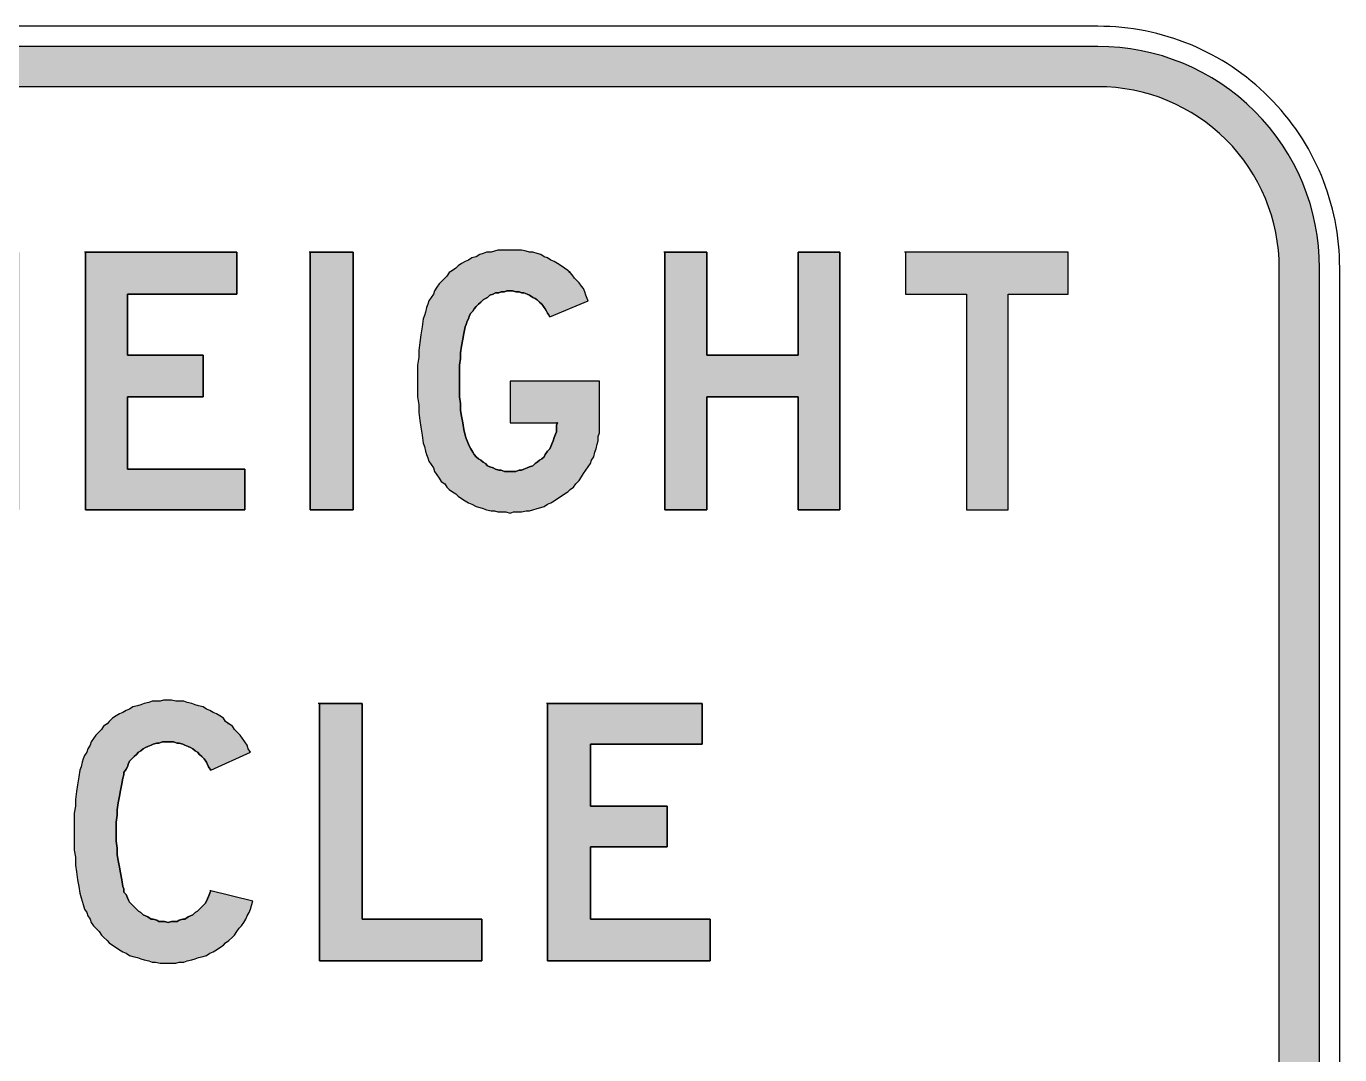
# Model space of a CAD drawing. Extents: x 128 to 264, y 102 to 205.
# Drawn here: x 198.5 to 263.7, y 153.5 to 204.5 of the extents above; entities that cross this region are included whole.
import ezdxf

# ---------------------------------------------------------------- set-up
doc = ezdxf.new("R2010")
doc.units = 0
doc.header["$LTSCALE"] = 12
doc.header["$MEASUREMENT"] = 0
doc.layers.get('0').update_dxf_attribs({"linetype": 'CONTINUOUS'})
doc.layers.add('L25', color=1, linetype='CONTINUOUS')
doc.layers.add('L35', color=3, linetype='CONTINUOUS')

msp = doc.modelspace()

# ---------------------------------------------------------------- hatches: boundary and pattern name
at = {"layer": 'L25'}
h = msp.add_hatch(color=256, dxfattribs=at)
edge = h.paths.add_edge_path(flags=16)
edge.add_line((139.726, 111.527), (251.726, 111.527))
edge.add_arc((251.726, 120.527), 9, 270, 360)
edge.add_line((260.726, 120.527), (260.726, 192.527))
edge.add_arc((251.726, 192.527), 9, 360, 450)
edge.add_line((251.726, 201.527), (139.726, 201.527))
edge.add_arc((139.726, 192.527), 9, 90, 180)
edge.add_line((130.726, 192.527), (130.726, 120.527))
edge.add_arc((139.726, 120.527), 9, 180, 270)
edge = h.paths.add_edge_path()
edge.add_line((139.726, 109.527), (251.726, 109.527))
edge.add_arc((251.726, 120.527), 11, 270, 360)
edge.add_line((262.726, 120.527), (262.726, 192.527))
edge.add_arc((251.726, 192.527), 11, 360, 450)
edge.add_line((251.726, 203.527), (139.726, 203.527))
edge.add_arc((139.726, 192.527), 11, 90, 180)
edge.add_line((128.726, 192.527), (128.726, 120.527))
edge.add_arc((139.726, 120.527), 11, 180, 270)
h = msp.add_hatch(color=256, dxfattribs=at)
h.paths.add_polyline_path([(191.568, 188.205), (191.568, 193.305), (189.495, 193.305), (189.495, 180.527), (191.568, 180.527), (191.568, 186.132), (196.164, 186.132), (196.164, 180.527), (198.238, 180.527), (198.238, 193.305), (196.164, 193.305), (196.164, 188.205)])
h.paths.add_polyline_path([(203.562, 188.205), (203.562, 191.232), (208.998, 191.232), (208.998, 193.305), (201.488, 193.305), (201.488, 180.527), (209.391, 180.527), (209.391, 182.545), (203.562, 182.545), (203.562, 186.132), (207.317, 186.132), (207.317, 188.205)])
h.paths.add_polyline_path([(214.771, 193.305), (212.641, 193.305), (212.641, 180.527), (214.771, 180.527)])
h.paths.add_polyline_path([(220.039, 186.132), (220.039, 186.412), (220.039, 186.748), (220.039, 187.084), (220.039, 187.365), (220.039, 187.701), (220.095, 188.037), (220.095, 188.317), (220.151, 188.654), (220.207, 188.99), (220.263, 189.27), (220.319, 189.606), (220.375, 189.719), (220.431, 189.887), (220.488, 189.999), (220.572, 190.251), (220.712, 190.391), (220.768, 190.503), (220.88, 190.615), (220.992, 190.727), (221.104, 190.839), (221.216, 190.952), (221.328, 191.008), (221.44, 191.064), (221.552, 191.176), (221.721, 191.232), (221.833, 191.288), (222.001, 191.288), (222.113, 191.344), (222.281, 191.344), (222.393, 191.4), (222.561, 191.4), (222.673, 191.4), (222.841, 191.344), (223.01, 191.344), (223.122, 191.288), (223.234, 191.288), (223.458, 191.213), (223.682, 191.064), (223.794, 191.008), (223.906, 190.952), (224.018, 190.839), (224.13, 190.727), (224.186, 190.671), (224.243, 190.559), (224.299, 190.503), (224.355, 190.391), (224.411, 190.279), (224.467, 190.223), (224.523, 190.111), (226.428, 190.895), (226.372, 191.008), (226.316, 191.176), (226.26, 191.344), (226.204, 191.512), (226.092, 191.624), (225.98, 191.792), (225.868, 191.904), (225.756, 192.016), (225.644, 192.185), (225.532, 192.297), (225.419, 192.409), (225.251, 192.521), (225.083, 192.633), (224.915, 192.745), (224.747, 192.857), (224.579, 192.913), (224.411, 193.025), (224.243, 193.081), (224.074, 193.193), (223.906, 193.249), (223.682, 193.305), (223.514, 193.305), (223.346, 193.361), (223.122, 193.417), (222.953, 193.417), (222.729, 193.417), (222.561, 193.417), (222.337, 193.417), (222.169, 193.417), (221.945, 193.417), (221.777, 193.361), (221.608, 193.305), (221.384, 193.305), (221.216, 193.249), (221.048, 193.193), (220.88, 193.081), (220.656, 193.025), (220.488, 192.913), (220.319, 192.857), (220.151, 192.745), (219.983, 192.633), (219.871, 192.521), (219.703, 192.409), (219.535, 192.297), (219.423, 192.128), (219.311, 192.016), (219.142, 191.848), (219.03, 191.736), (218.918, 191.568), (218.806, 191.4), (218.75, 191.232), (218.638, 191.064), (218.526, 190.895), (218.47, 190.727), (218.414, 190.559), (218.358, 190.335), (218.302, 190.167), (218.246, 189.999), (218.19, 189.606), (218.134, 189.214), (218.078, 188.822), (218.022, 188.43), (218.022, 188.093), (217.966, 187.701), (217.966, 187.309), (217.966, 186.916), (217.966, 186.524), (217.966, 186.132), (218.022, 185.739), (218.022, 185.347), (218.078, 184.955), (218.134, 184.618), (218.19, 184.226), (218.246, 183.834), (218.302, 183.666), (218.358, 183.442), (218.414, 183.273), (218.47, 183.105), (218.526, 182.937), (218.638, 182.769), (218.75, 182.601), (218.806, 182.433), (218.918, 182.265), (219.03, 182.096), (219.142, 181.928), (219.311, 181.816), (219.423, 181.648), (219.535, 181.536), (219.703, 181.424), (219.871, 181.312), (219.983, 181.2), (220.151, 181.088), (220.319, 180.976), (220.488, 180.863), (220.656, 180.807), (220.88, 180.695), (221.048, 180.639), (221.216, 180.583), (221.384, 180.527), (221.608, 180.471), (221.777, 180.471), (221.945, 180.415), (222.169, 180.415), (222.337, 180.415), (222.561, 180.359), (222.729, 180.415), (222.953, 180.415), (223.122, 180.415), (223.346, 180.471), (223.514, 180.471), (223.682, 180.527), (223.906, 180.583), (224.074, 180.639), (224.243, 180.695), (224.411, 180.807), (224.579, 180.863), (224.747, 180.976), (224.915, 181.088), (225.083, 181.2), (225.251, 181.312), (225.419, 181.424), (225.532, 181.536), (225.7, 181.648), (225.812, 181.816), (225.98, 181.984), (226.092, 182.153), (226.204, 182.321), (226.316, 182.489), (226.428, 182.657), (226.54, 182.825), (226.596, 182.993), (226.708, 183.161), (226.765, 183.385), (226.821, 183.554), (226.877, 183.778), (226.933, 183.946), (226.933, 184.17), (226.989, 184.338), (226.989, 186.916), (222.561, 186.916), (222.561, 184.843), (224.915, 184.843), (224.859, 184.731), (224.859, 184.562), (224.859, 184.394), (224.803, 184.282), (224.747, 184.114), (224.691, 183.946), (224.635, 183.834), (224.551, 183.582), (224.411, 183.442), (224.299, 183.273), (224.205, 183.087), (224.018, 182.993), (223.906, 182.881), (223.794, 182.825), (223.682, 182.713), (223.514, 182.657), (223.402, 182.601), (223.234, 182.545), (223.122, 182.489), (223.01, 182.489), (222.841, 182.433), (222.673, 182.433), (222.561, 182.433), (222.393, 182.433), (222.281, 182.433), (222.113, 182.489), (222.001, 182.489), (221.833, 182.545), (221.721, 182.601), (221.468, 182.685), (221.328, 182.825), (221.216, 182.881), (221.104, 182.993), (220.992, 183.049), (220.88, 183.161), (220.768, 183.273), (220.712, 183.385), (220.6, 183.554), (220.544, 183.666), (220.488, 183.778), (220.431, 183.946), (220.338, 184.133), (220.263, 184.506), (220.207, 184.843), (220.151, 185.179), (220.095, 185.459), (220.095, 185.795)])
h.paths.add_polyline_path([(232.313, 186.132), (236.853, 186.132), (236.853, 180.527), (238.926, 180.527), (238.926, 193.305), (236.853, 193.305), (236.853, 188.205), (232.313, 188.205), (232.313, 193.305), (230.239, 193.305), (230.239, 180.527), (232.313, 180.527)])
msp.add_hatch(color=256, dxfattribs=at).paths.add_polyline_path([(242.177, 193.305), (242.177, 191.232), (245.203, 191.232), (245.203, 180.527), (247.277, 180.527), (247.277, 191.232), (250.247, 191.232), (250.247, 193.305)])
h = msp.add_hatch(color=256, dxfattribs=at)
h.paths.add_polyline_path([(226.54, 168.888), (232.089, 168.888), (232.089, 170.905), (224.411, 170.905), (224.411, 158.127), (232.481, 158.127), (232.481, 160.201), (226.54, 160.201), (226.54, 163.788), (230.351, 163.788), (230.351, 165.805), (226.54, 165.805)])
h.paths.add_polyline_path([(215.219, 170.905), (213.09, 170.905), (213.09, 158.127), (221.16, 158.127), (221.16, 160.201), (215.219, 160.201)])
h.paths.add_polyline_path([(201.04, 166.534), (200.984, 166.142), (200.984, 165.805), (200.928, 165.469), (200.928, 165.077), (200.928, 164.74), (200.928, 164.348), (200.928, 164.012), (200.928, 163.62), (200.984, 163.283), (200.984, 162.891), (201.04, 162.555), (201.096, 162.162), (201.152, 161.826), (201.208, 161.49), (201.264, 161.266), (201.32, 161.098), (201.376, 160.929), (201.432, 160.705), (201.544, 160.537), (201.6, 160.369), (201.713, 160.201), (201.769, 160.033), (201.881, 159.865), (201.993, 159.753), (202.161, 159.584), (202.273, 159.416), (202.385, 159.304), (202.553, 159.136), (202.665, 159.024), (202.833, 158.912), (203.002, 158.8), (203.17, 158.688), (203.338, 158.576), (203.506, 158.52), (203.674, 158.407), (203.842, 158.351), (204.066, 158.295), (204.235, 158.239), (204.403, 158.183), (204.627, 158.127), (204.795, 158.071), (204.963, 158.071), (205.187, 158.015), (205.355, 158.015), (205.58, 158.015), (205.748, 158.015), (205.972, 158.015), (206.14, 158.071), (206.364, 158.071), (206.532, 158.127), (206.757, 158.183), (206.925, 158.239), (207.093, 158.295), (207.317, 158.351), (207.485, 158.407), (207.653, 158.52), (207.821, 158.576), (207.99, 158.688), (208.158, 158.8), (208.326, 158.912), (208.438, 159.024), (208.606, 159.136), (208.774, 159.304), (208.886, 159.416), (208.998, 159.584), (209.11, 159.753), (209.223, 159.865), (209.335, 160.033), (209.447, 160.201), (209.503, 160.369), (209.615, 160.537), (209.671, 160.705), (209.727, 160.873), (209.783, 161.098), (207.709, 161.602), (207.653, 161.49), (207.597, 161.322), (207.541, 161.21), (207.485, 161.098), (207.429, 160.985), (207.317, 160.873), (207.261, 160.817), (207.149, 160.705), (207.037, 160.593), (206.925, 160.537), (206.813, 160.425), (206.701, 160.369), (206.588, 160.313), (206.42, 160.201), (206.308, 160.201), (206.14, 160.145), (206.028, 160.089), (205.748, 160.089), (205.58, 160.033), (205.412, 160.089), (205.299, 160.089), (205.131, 160.089), (205.019, 160.145), (204.851, 160.201), (204.739, 160.201), (204.571, 160.313), (204.459, 160.369), (204.347, 160.425), (204.235, 160.537), (204.122, 160.593), (204.01, 160.705), (203.898, 160.817), (203.786, 160.929), (203.674, 161.042), (203.618, 161.154), (203.562, 161.266), (203.506, 161.434), (203.394, 161.546), (203.394, 161.714), (203.338, 161.826), (203.282, 162.162), (203.226, 162.499), (203.17, 162.779), (203.114, 163.115), (203.058, 163.395), (203.058, 163.732), (203.002, 164.068), (203.002, 164.404), (203.002, 164.684), (203.002, 165.021), (203.058, 165.357), (203.058, 165.637), (203.114, 165.973), (203.17, 166.31), (203.226, 166.59), (203.282, 166.926), (203.338, 167.206), (203.394, 167.375), (203.394, 167.487), (203.506, 167.655), (203.562, 167.767), (203.646, 168.019), (203.786, 168.159), (203.898, 168.271), (204.01, 168.383), (204.122, 168.495), (204.235, 168.552), (204.347, 168.664), (204.459, 168.72), (204.571, 168.776), (204.739, 168.832), (204.851, 168.888), (205.019, 168.944), (205.131, 168.944), (205.299, 169), (205.412, 169), (205.58, 169), (205.748, 169), (205.86, 169), (206.028, 168.944), (206.14, 168.944), (206.308, 168.888), (206.42, 168.832), (206.588, 168.776), (206.701, 168.72), (206.813, 168.664), (206.925, 168.552), (207.037, 168.495), (207.149, 168.383), (207.261, 168.271), (207.373, 168.159), (207.485, 167.991), (207.541, 167.879), (207.597, 167.767), (207.709, 167.599), (209.671, 168.495), (209.559, 168.664), (209.503, 168.832), (209.391, 169), (209.279, 169.168), (209.166, 169.336), (208.998, 169.504), (208.886, 169.616), (208.774, 169.785), (208.606, 169.897), (208.438, 170.009), (208.326, 170.177), (208.158, 170.289), (207.99, 170.401), (207.821, 170.457), (207.653, 170.569), (207.485, 170.625), (207.317, 170.737), (207.093, 170.793), (206.925, 170.849), (206.757, 170.905), (206.532, 170.961), (206.364, 171.017), (206.14, 171.017), (205.972, 171.017), (205.748, 171.074), (205.58, 171.074), (205.355, 171.074), (205.187, 171.017), (204.963, 171.017), (204.795, 171.017), (204.627, 170.961), (204.403, 170.905), (204.235, 170.849), (204.066, 170.793), (203.842, 170.737), (203.674, 170.625), (203.506, 170.569), (203.338, 170.457), (203.17, 170.401), (203.002, 170.289), (202.833, 170.177), (202.665, 170.009), (202.553, 169.897), (202.385, 169.785), (202.273, 169.616), (202.161, 169.504), (201.993, 169.336), (201.881, 169.168), (201.769, 169), (201.713, 168.832), (201.6, 168.664), (201.544, 168.495), (201.432, 168.327), (201.376, 168.159), (201.32, 167.991), (201.264, 167.767), (201.208, 167.599), (201.152, 167.263), (201.096, 166.87)])
h.paths.add_polyline_path([(197.677, 170.905), (195.548, 170.905), (195.548, 158.127), (197.677, 158.127)])
h.paths.add_polyline_path([(190.167, 163.788), (190.167, 158.127), (192.241, 158.127), (192.241, 170.905), (190.167, 170.905), (190.167, 165.805), (185.516, 165.805), (185.516, 170.905), (183.442, 170.905), (183.442, 158.127), (185.516, 158.127), (185.516, 163.788)])

# ---------------------------------------------------------------- linework, layer by layer
at = {"color": 1}
for p, q in [((201.488, 193.305), (201.432, 193.305)), ((201.488, 180.527), (201.488, 193.305)), ((201.488, 193.305), (208.998, 193.305)), ((208.998, 193.305), (208.998, 191.232)), ((212.641, 193.305), (212.585, 193.305)), ((212.641, 180.527), (212.641, 193.305)), ((212.641, 193.305), (214.771, 193.305)), ((214.771, 193.305), (214.771, 180.527)), ((220.656, 193.025), (220.488, 192.913)), ((220.88, 193.081), (220.656, 193.025)), ((221.048, 193.193), (220.88, 193.081)), ((221.216, 193.249), (221.048, 193.193)), ((221.384, 193.305), (221.216, 193.249)), ((221.608, 193.305), (221.384, 193.305)), ((221.777, 193.361), (221.608, 193.305)), ((221.945, 193.417), (221.777, 193.361)), ((222.169, 193.417), (221.945, 193.417)), ((222.337, 193.417), (222.169, 193.417)), ((222.561, 193.417), (222.337, 193.417)), ((222.561, 193.417), (222.505, 193.417)), ((222.729, 193.417), (222.561, 193.417)), ((222.953, 193.417), (222.729, 193.417)), ((223.122, 193.417), (222.953, 193.417)), ((223.346, 193.361), (223.122, 193.417)), ((223.514, 193.305), (223.346, 193.361)), ((223.682, 193.305), (223.514, 193.305)), ((223.906, 193.249), (223.682, 193.305)), ((224.074, 193.193), (223.906, 193.249)), ((224.243, 193.081), (224.074, 193.193)), ((224.411, 193.025), (224.243, 193.081)), ((224.579, 192.913), (224.411, 193.025)), ((230.239, 193.305), (230.183, 193.305)), ((230.239, 180.527), (230.239, 193.305)), ((230.239, 193.305), (232.313, 193.305)), ((232.313, 193.305), (232.313, 188.205)), ((236.853, 193.305), (238.926, 193.305)), ((236.853, 188.205), (236.853, 193.305)), ((238.926, 193.305), (238.926, 180.527)), ((242.177, 193.305), (242.121, 193.305)), ((250.247, 193.305), (242.177, 193.305)), ((242.177, 193.305), (242.177, 191.232)), ((250.247, 191.232), (250.247, 193.305)), ((219.535, 192.297), (219.423, 192.128)), ((219.703, 192.409), (219.535, 192.297)), ((219.871, 192.521), (219.703, 192.409)), ((219.983, 192.633), (219.871, 192.521)), ((220.151, 192.745), (219.983, 192.633)), ((220.319, 192.857), (220.151, 192.745)), ((220.488, 192.913), (220.319, 192.857)), ((224.747, 192.857), (224.579, 192.913)), ((224.915, 192.745), (224.747, 192.857)), ((225.083, 192.633), (224.915, 192.745)), ((225.251, 192.521), (225.083, 192.633)), ((225.419, 192.409), (225.251, 192.521)), ((225.532, 192.297), (225.419, 192.409)), ((225.532, 192.297), (225.476, 192.297)), ((225.644, 192.185), (225.532, 192.297)), ((219.03, 191.736), (218.918, 191.568)), ((219.142, 191.848), (219.03, 191.736)), ((219.311, 192.016), (219.142, 191.848)), ((219.423, 192.128), (219.311, 192.016)), ((225.756, 192.016), (225.644, 192.185)), ((225.868, 191.904), (225.756, 192.016)), ((225.98, 191.792), (225.868, 191.904)), ((226.092, 191.624), (225.98, 191.792)), ((208.998, 191.232), (203.562, 191.232)), ((203.562, 191.232), (203.562, 188.205)), ((218.638, 191.064), (218.526, 190.895)), ((218.75, 191.232), (218.638, 191.064)), ((218.806, 191.4), (218.75, 191.232)), ((218.918, 191.568), (218.806, 191.4)), ((221.328, 191.008), (221.216, 190.952)), ((221.44, 191.064), (221.328, 191.008)), ((221.552, 191.176), (221.44, 191.064)), ((221.721, 191.232), (221.552, 191.176)), ((221.833, 191.288), (221.721, 191.232)), ((222.001, 191.288), (221.833, 191.288)), ((222.113, 191.344), (222.001, 191.288)), ((222.281, 191.344), (222.113, 191.344)), ((222.393, 191.4), (222.281, 191.344)), ((222.561, 191.4), (222.393, 191.4)), ((222.561, 191.4), (222.505, 191.4)), ((222.673, 191.4), (222.561, 191.4)), ((222.841, 191.344), (222.673, 191.4)), ((223.01, 191.344), (222.841, 191.344)), ((223.122, 191.288), (223.01, 191.344)), ((223.234, 191.288), (223.122, 191.288)), ((223.402, 191.232), (223.234, 191.288)), ((223.514, 191.176), (223.402, 191.232)), ((223.682, 191.064), (223.514, 191.176)), ((223.794, 191.008), (223.682, 191.064)), ((223.906, 190.952), (223.794, 191.008)), ((226.204, 191.512), (226.092, 191.624)), ((226.26, 191.344), (226.204, 191.512)), ((226.316, 191.176), (226.26, 191.344)), ((226.372, 191.008), (226.316, 191.176)), ((226.428, 190.895), (226.372, 191.008)), ((242.177, 191.232), (245.203, 191.232)), ((245.203, 191.232), (245.203, 180.527)), ((247.277, 180.527), (247.277, 191.232)), ((247.277, 191.232), (250.247, 191.232)), ((218.358, 190.335), (218.302, 190.167)), ((218.414, 190.559), (218.358, 190.335)), ((218.47, 190.727), (218.414, 190.559)), ((218.526, 190.895), (218.47, 190.727)), ((220.712, 190.391), (220.6, 190.279)), ((220.768, 190.503), (220.712, 190.391)), ((220.88, 190.615), (220.768, 190.503)), ((220.992, 190.727), (220.88, 190.615)), ((221.104, 190.839), (220.992, 190.727)), ((221.216, 190.952), (221.104, 190.839)), ((224.018, 190.839), (223.906, 190.952)), ((224.13, 190.727), (224.018, 190.839)), ((224.13, 190.727), (224.074, 190.727)), ((224.186, 190.671), (224.13, 190.727)), ((224.243, 190.559), (224.186, 190.671)), ((224.299, 190.503), (224.243, 190.559)), ((224.355, 190.391), (224.299, 190.503)), ((224.411, 190.279), (224.355, 190.391)), ((224.523, 190.111), (226.428, 190.895)), ((226.428, 190.895), (226.372, 190.895)), ((218.246, 189.999), (218.19, 189.606)), ((218.302, 190.167), (218.246, 189.999)), ((220.375, 189.719), (220.319, 189.606)), ((220.431, 189.887), (220.375, 189.719)), ((220.488, 189.999), (220.431, 189.887)), ((220.544, 190.167), (220.488, 189.999)), ((220.6, 190.279), (220.544, 190.167)), ((224.467, 190.223), (224.411, 190.279)), ((224.523, 190.111), (224.467, 190.223)), ((218.134, 189.214), (218.078, 188.822)), ((218.19, 189.606), (218.134, 189.214)), ((220.263, 189.27), (220.207, 188.99)), ((220.319, 189.606), (220.263, 189.27)), ((218.078, 188.822), (218.022, 188.43)), ((218.022, 188.43), (218.022, 188.093)), ((220.151, 188.654), (220.095, 188.317)), ((220.207, 188.99), (220.151, 188.654)), ((203.562, 188.205), (207.317, 188.205)), ((207.317, 188.205), (207.317, 186.132)), ((218.022, 188.093), (217.966, 187.701)), ((220.095, 188.037), (220.039, 187.701)), ((220.095, 188.317), (220.095, 188.037)), ((232.313, 188.205), (236.853, 188.205)), ((217.966, 187.701), (217.966, 187.309)), ((217.966, 187.309), (217.966, 186.916)), ((220.039, 187.701), (220.039, 187.365)), ((220.039, 187.365), (220.039, 187.084)), ((220.039, 187.084), (220.039, 186.748)), ((217.966, 186.916), (217.966, 186.524)), ((217.966, 186.524), (217.966, 186.132)), ((220.039, 186.748), (220.039, 186.412)), ((222.561, 186.916), (222.561, 184.843)), ((226.989, 186.916), (222.561, 186.916)), ((226.989, 184.338), (226.989, 186.916)), ((203.562, 186.132), (203.562, 182.545)), ((207.317, 186.132), (203.562, 186.132)), ((217.966, 186.132), (218.022, 185.739)), ((220.039, 186.412), (220.039, 186.132)), ((220.039, 186.132), (220.095, 185.795)), ((220.095, 185.795), (220.095, 185.459)), ((232.313, 186.132), (232.313, 180.527)), ((236.853, 186.132), (232.313, 186.132)), ((236.853, 180.527), (236.853, 186.132)), ((218.022, 185.739), (218.022, 185.347)), ((218.022, 185.347), (218.078, 184.955)), ((220.095, 185.459), (220.151, 185.179)), ((220.151, 185.179), (220.207, 184.843)), ((218.078, 184.955), (218.134, 184.618)), ((218.134, 184.618), (218.19, 184.226)), ((220.207, 184.843), (220.263, 184.506)), ((220.263, 184.506), (220.319, 184.226)), ((222.561, 184.843), (224.915, 184.843)), ((224.915, 184.843), (224.859, 184.843)), ((224.915, 184.843), (224.859, 184.843)), ((224.859, 184.731), (224.915, 184.843)), ((224.859, 184.562), (224.859, 184.731)), ((224.859, 184.394), (224.859, 184.562)), ((218.19, 184.226), (218.246, 183.834)), ((218.246, 183.834), (218.302, 183.666)), ((220.319, 184.226), (220.375, 184.058)), ((220.375, 184.058), (220.431, 183.946)), ((220.431, 183.946), (220.488, 183.778)), ((224.579, 183.666), (224.635, 183.834)), ((224.635, 183.834), (224.691, 183.946)), ((224.691, 183.946), (224.747, 184.114)), ((224.747, 184.114), (224.803, 184.282)), ((224.803, 184.282), (224.859, 184.394)), ((226.877, 183.778), (226.933, 183.946)), ((226.933, 184.17), (226.989, 184.338)), ((226.933, 183.946), (226.933, 184.17)), ((218.302, 183.666), (218.358, 183.442)), ((218.358, 183.442), (218.414, 183.273)), ((218.414, 183.273), (218.47, 183.105)), ((220.488, 183.778), (220.544, 183.666)), ((220.544, 183.666), (220.6, 183.554)), ((220.6, 183.554), (220.712, 183.385)), ((220.712, 183.385), (220.768, 183.273)), ((220.768, 183.273), (220.88, 183.161)), ((220.88, 183.161), (220.992, 183.049)), ((224.13, 183.049), (224.243, 183.161)), ((224.243, 183.161), (224.299, 183.273)), ((224.299, 183.273), (224.411, 183.442)), ((224.411, 183.442), (224.523, 183.554)), ((224.523, 183.554), (224.579, 183.666)), ((226.596, 182.993), (226.708, 183.161)), ((226.708, 183.161), (226.765, 183.385)), ((226.765, 183.385), (226.821, 183.554)), ((226.821, 183.554), (226.877, 183.778)), ((203.562, 182.545), (209.391, 182.545)), ((209.391, 182.545), (209.391, 180.527)), ((218.47, 183.105), (218.526, 182.937)), ((218.526, 182.937), (218.638, 182.769)), ((218.638, 182.769), (218.75, 182.601)), ((218.75, 182.601), (218.806, 182.433)), ((220.992, 183.049), (221.104, 182.993)), ((221.104, 182.993), (221.216, 182.881)), ((221.216, 182.881), (221.328, 182.825)), ((221.328, 182.825), (221.44, 182.713)), ((221.44, 182.713), (221.552, 182.657)), ((221.552, 182.657), (221.721, 182.601)), ((221.721, 182.601), (221.833, 182.545)), ((221.833, 182.545), (222.001, 182.489)), ((223.122, 182.489), (223.234, 182.545)), ((223.234, 182.545), (223.402, 182.601)), ((223.402, 182.601), (223.514, 182.657)), ((223.514, 182.657), (223.682, 182.713)), ((223.682, 182.713), (223.794, 182.825)), ((223.794, 182.825), (223.906, 182.881)), ((223.906, 182.881), (224.018, 182.993)), ((224.018, 182.993), (224.13, 183.049)), ((226.316, 182.489), (226.428, 182.657)), ((226.428, 182.657), (226.54, 182.825)), ((226.54, 182.825), (226.596, 182.993)), ((218.806, 182.433), (218.918, 182.265)), ((218.918, 182.265), (219.03, 182.096)), ((219.03, 182.096), (219.142, 181.928)), ((219.142, 181.928), (219.311, 181.816)), ((222.001, 182.489), (222.113, 182.489)), ((222.113, 182.489), (222.281, 182.433)), ((222.281, 182.433), (222.393, 182.433)), ((222.393, 182.433), (222.561, 182.433)), ((222.561, 182.433), (222.673, 182.433)), ((222.673, 182.433), (222.841, 182.433)), ((222.841, 182.433), (223.01, 182.489)), ((223.01, 182.489), (223.122, 182.489)), ((225.812, 181.816), (225.98, 181.984)), ((225.98, 181.984), (226.092, 182.153)), ((226.092, 182.153), (226.204, 182.321)), ((226.204, 182.321), (226.316, 182.489)), ((219.311, 181.816), (219.423, 181.648)), ((219.423, 181.648), (219.535, 181.536)), ((219.535, 181.536), (219.703, 181.424)), ((219.703, 181.424), (219.871, 181.312)), ((219.871, 181.312), (219.983, 181.2)), ((219.983, 181.2), (220.151, 181.088)), ((224.915, 181.088), (225.083, 181.2)), ((225.083, 181.2), (225.251, 181.312)), ((225.251, 181.312), (225.419, 181.424)), ((225.419, 181.424), (225.532, 181.536)), ((225.532, 181.536), (225.7, 181.648)), ((225.7, 181.648), (225.812, 181.816)), ((220.151, 181.088), (220.319, 180.976)), ((220.319, 180.976), (220.488, 180.863)), ((220.488, 180.863), (220.656, 180.807)), ((220.656, 180.807), (220.88, 180.695)), ((220.88, 180.695), (221.048, 180.639)), ((221.048, 180.639), (221.216, 180.583)), ((221.216, 180.583), (221.384, 180.527)), ((223.682, 180.527), (223.906, 180.583)), ((223.906, 180.583), (224.074, 180.639)), ((224.074, 180.639), (224.243, 180.695)), ((224.243, 180.695), (224.411, 180.807)), ((224.411, 180.807), (224.579, 180.863)), ((224.579, 180.863), (224.747, 180.976)), ((224.747, 180.976), (224.915, 181.088)), ((209.391, 180.527), (201.488, 180.527)), ((214.771, 180.527), (212.641, 180.527)), ((221.384, 180.527), (221.608, 180.471)), ((221.608, 180.471), (221.777, 180.471)), ((221.777, 180.471), (221.945, 180.415)), ((221.945, 180.415), (222.169, 180.415)), ((222.169, 180.415), (222.337, 180.415)), ((222.337, 180.415), (222.561, 180.359)), ((222.561, 180.359), (222.729, 180.415)), ((222.729, 180.415), (222.953, 180.415)), ((222.953, 180.415), (223.122, 180.415)), ((223.122, 180.415), (223.346, 180.471)), ((223.346, 180.471), (223.514, 180.471)), ((223.514, 180.471), (223.682, 180.527)), ((232.313, 180.527), (230.239, 180.527)), ((238.926, 180.527), (236.853, 180.527)), ((245.203, 180.527), (247.277, 180.527)), ((204.066, 170.793), (203.842, 170.737)), ((204.235, 170.849), (204.066, 170.793)), ((204.403, 170.905), (204.235, 170.849)), ((204.627, 170.961), (204.403, 170.905)), ((204.795, 171.017), (204.627, 170.961)), ((204.963, 171.017), (204.795, 171.017)), ((205.187, 171.017), (204.963, 171.017)), ((205.355, 171.074), (205.187, 171.017)), ((205.58, 171.074), (205.355, 171.074)), ((205.58, 171.074), (205.524, 171.074)), ((205.748, 171.074), (205.58, 171.074)), ((205.972, 171.017), (205.748, 171.074)), ((206.14, 171.017), (205.972, 171.017)), ((206.364, 171.017), (206.14, 171.017)), ((206.532, 170.961), (206.364, 171.017)), ((206.757, 170.905), (206.532, 170.961)), ((206.925, 170.849), (206.757, 170.905)), ((207.093, 170.793), (206.925, 170.849)), ((207.317, 170.737), (207.093, 170.793)), ((213.09, 170.905), (213.034, 170.905)), ((213.09, 158.127), (213.09, 170.905)), ((213.09, 170.905), (215.219, 170.905)), ((215.219, 170.905), (215.219, 160.201)), ((224.411, 170.905), (224.355, 170.905)), ((224.411, 158.127), (224.411, 170.905)), ((224.411, 170.905), (232.089, 170.905)), ((232.089, 170.905), (232.089, 168.888)), ((202.833, 170.177), (202.665, 170.009)), ((203.002, 170.289), (202.833, 170.177)), ((203.17, 170.401), (203.002, 170.289)), ((203.338, 170.457), (203.17, 170.401)), ((203.506, 170.569), (203.338, 170.457)), ((203.674, 170.625), (203.506, 170.569)), ((203.842, 170.737), (203.674, 170.625)), ((207.485, 170.625), (207.317, 170.737)), ((207.653, 170.569), (207.485, 170.625)), ((207.821, 170.457), (207.653, 170.569)), ((207.99, 170.401), (207.821, 170.457)), ((208.158, 170.289), (207.99, 170.401)), ((208.326, 170.177), (208.158, 170.289)), ((208.438, 170.009), (208.326, 170.177)), ((202.161, 169.504), (201.993, 169.336)), ((202.273, 169.616), (202.161, 169.504)), ((202.385, 169.785), (202.273, 169.616)), ((202.553, 169.897), (202.385, 169.785)), ((202.665, 170.009), (202.553, 169.897)), ((208.606, 169.897), (208.438, 170.009)), ((208.606, 169.897), (208.55, 169.897)), ((208.774, 169.785), (208.606, 169.897)), ((208.886, 169.616), (208.774, 169.785)), ((208.998, 169.504), (208.886, 169.616)), ((209.166, 169.336), (208.998, 169.504)), ((201.713, 168.832), (201.6, 168.664)), ((201.769, 169), (201.713, 168.832)), ((201.881, 169.168), (201.769, 169)), ((201.993, 169.336), (201.881, 169.168)), ((204.739, 168.832), (204.571, 168.776)), ((204.851, 168.888), (204.739, 168.832)), ((205.019, 168.944), (204.851, 168.888)), ((205.131, 168.944), (205.019, 168.944)), ((205.299, 169), (205.131, 168.944)), ((205.412, 169), (205.299, 169)), ((205.58, 169), (205.412, 169)), ((205.58, 169), (205.524, 169)), ((205.748, 169), (205.58, 169)), ((205.86, 169), (205.748, 169)), ((206.028, 168.944), (205.86, 169)), ((206.14, 168.944), (206.028, 168.944)), ((206.308, 168.888), (206.14, 168.944)), ((206.42, 168.832), (206.308, 168.888)), ((206.588, 168.776), (206.42, 168.832)), ((209.279, 169.168), (209.166, 169.336)), ((209.391, 169), (209.279, 169.168)), ((209.503, 168.832), (209.391, 169)), ((209.559, 168.664), (209.503, 168.832)), ((232.089, 168.888), (226.54, 168.888)), ((226.54, 168.888), (226.54, 165.805)), ((201.432, 168.327), (201.376, 168.159)), ((201.544, 168.495), (201.432, 168.327)), ((201.6, 168.664), (201.544, 168.495)), ((203.898, 168.271), (203.786, 168.159)), ((204.01, 168.383), (203.898, 168.271)), ((204.122, 168.495), (204.01, 168.383)), ((204.235, 168.552), (204.122, 168.495)), ((204.347, 168.664), (204.235, 168.552)), ((204.459, 168.72), (204.347, 168.664)), ((204.571, 168.776), (204.459, 168.72)), ((206.701, 168.72), (206.588, 168.776)), ((206.813, 168.664), (206.701, 168.72)), ((206.925, 168.552), (206.813, 168.664)), ((207.037, 168.495), (206.925, 168.552)), ((207.149, 168.383), (207.037, 168.495)), ((207.149, 168.383), (207.093, 168.383)), ((207.261, 168.271), (207.149, 168.383)), ((207.373, 168.159), (207.261, 168.271)), ((207.709, 167.599), (209.671, 168.495)), ((209.671, 168.495), (209.559, 168.664)), ((209.671, 168.495), (209.615, 168.495)), ((201.208, 167.599), (201.152, 167.263)), ((201.264, 167.767), (201.208, 167.599)), ((201.32, 167.991), (201.264, 167.767)), ((201.376, 168.159), (201.32, 167.991)), ((203.506, 167.655), (203.394, 167.487)), ((203.562, 167.767), (203.506, 167.655)), ((203.618, 167.935), (203.562, 167.767)), ((203.674, 168.047), (203.618, 167.935)), ((203.786, 168.159), (203.674, 168.047)), ((207.485, 167.991), (207.373, 168.159)), ((207.541, 167.879), (207.485, 167.991)), ((207.597, 167.767), (207.541, 167.879)), ((207.709, 167.599), (207.597, 167.767)), ((201.096, 166.87), (201.04, 166.534)), ((201.152, 167.263), (201.096, 166.87)), ((203.282, 166.926), (203.226, 166.59)), ((203.338, 167.206), (203.282, 166.926)), ((203.394, 167.375), (203.338, 167.206)), ((203.394, 167.487), (203.394, 167.375)), ((201.04, 166.534), (200.984, 166.142)), ((203.17, 166.31), (203.114, 165.973)), ((203.226, 166.59), (203.17, 166.31)), ((200.984, 165.805), (200.928, 165.469)), ((200.984, 166.142), (200.984, 165.805)), ((203.114, 165.973), (203.058, 165.637)), ((203.058, 165.637), (203.058, 165.357)), ((226.54, 165.805), (230.351, 165.805)), ((230.351, 165.805), (230.351, 163.788)), ((200.928, 165.469), (200.928, 165.077)), ((200.928, 165.077), (200.928, 164.74)), ((203.058, 165.357), (203.002, 165.021)), ((203.002, 165.021), (203.002, 164.684)), ((200.928, 164.74), (200.928, 164.348)), ((200.928, 164.348), (200.928, 164.012)), ((203.002, 164.684), (203.002, 164.404)), ((203.002, 164.404), (203.002, 164.068)), ((200.928, 164.012), (200.928, 163.62)), ((200.928, 163.62), (200.984, 163.283)), ((203.002, 164.068), (203.058, 163.732)), ((203.058, 163.732), (203.058, 163.395)), ((230.351, 163.788), (226.54, 163.788)), ((226.54, 163.788), (226.54, 160.201)), ((200.984, 163.283), (200.984, 162.891)), ((203.058, 163.395), (203.114, 163.115)), ((203.114, 163.115), (203.17, 162.779)), ((200.984, 162.891), (201.04, 162.555)), ((201.04, 162.555), (201.096, 162.162)), ((203.17, 162.779), (203.226, 162.499)), ((203.226, 162.499), (203.282, 162.162)), ((201.096, 162.162), (201.152, 161.826)), ((201.152, 161.826), (201.208, 161.49)), ((203.282, 162.162), (203.338, 161.826)), ((203.338, 161.826), (203.394, 161.714)), ((203.394, 161.714), (203.394, 161.546)), ((201.208, 161.49), (201.264, 161.266)), ((201.264, 161.266), (201.32, 161.098)), ((201.32, 161.098), (201.376, 160.929)), ((203.394, 161.546), (203.506, 161.434)), ((203.506, 161.434), (203.562, 161.266)), ((203.562, 161.266), (203.618, 161.154)), ((203.618, 161.154), (203.674, 161.042)), ((203.674, 161.042), (203.786, 160.929)), ((207.429, 160.985), (207.485, 161.098)), ((207.485, 161.098), (207.541, 161.21)), ((207.541, 161.21), (207.597, 161.322)), ((207.597, 161.322), (207.653, 161.49)), ((207.709, 161.602), (207.653, 161.602)), ((207.709, 161.602), (207.653, 161.602)), ((207.653, 161.49), (207.709, 161.602)), ((209.783, 161.098), (207.709, 161.602)), ((209.727, 160.873), (209.783, 161.098)), ((201.376, 160.929), (201.432, 160.705)), ((201.432, 160.705), (201.544, 160.537)), ((201.544, 160.537), (201.6, 160.369)), ((201.6, 160.369), (201.713, 160.201)), ((203.786, 160.929), (203.898, 160.817)), ((203.898, 160.817), (204.01, 160.705)), ((204.01, 160.705), (204.122, 160.593)), ((204.122, 160.593), (204.235, 160.537)), ((204.235, 160.537), (204.347, 160.425)), ((204.347, 160.425), (204.459, 160.369)), ((204.459, 160.369), (204.571, 160.313)), ((206.588, 160.313), (206.701, 160.369)), ((206.701, 160.369), (206.813, 160.425)), ((206.813, 160.425), (206.925, 160.537)), ((206.925, 160.537), (207.037, 160.593)), ((207.037, 160.593), (207.149, 160.705)), ((207.149, 160.705), (207.261, 160.817)), ((207.261, 160.817), (207.317, 160.873)), ((207.317, 160.873), (207.429, 160.985)), ((209.447, 160.201), (209.503, 160.369)), ((209.503, 160.369), (209.615, 160.537)), ((209.615, 160.537), (209.671, 160.705)), ((209.671, 160.705), (209.727, 160.873)), ((201.713, 160.201), (201.769, 160.033)), ((201.769, 160.033), (201.881, 159.865)), ((201.881, 159.865), (201.993, 159.753)), ((201.993, 159.753), (202.161, 159.584)), ((204.571, 160.313), (204.739, 160.201)), ((204.739, 160.201), (204.851, 160.201)), ((204.851, 160.201), (205.019, 160.145)), ((205.019, 160.145), (205.131, 160.089)), ((205.131, 160.089), (205.299, 160.089)), ((205.299, 160.089), (205.412, 160.089)), ((205.412, 160.089), (205.58, 160.033)), ((205.58, 160.033), (205.748, 160.089)), ((205.748, 160.089), (205.86, 160.089)), ((205.86, 160.089), (206.028, 160.089)), ((206.028, 160.089), (206.14, 160.145)), ((206.14, 160.145), (206.308, 160.201)), ((206.308, 160.201), (206.42, 160.201)), ((206.42, 160.201), (206.588, 160.313)), ((208.998, 159.584), (209.11, 159.753)), ((209.11, 159.753), (209.223, 159.865)), ((209.223, 159.865), (209.335, 160.033)), ((209.335, 160.033), (209.447, 160.201)), ((215.219, 160.201), (221.16, 160.201)), ((221.16, 160.201), (221.16, 158.127)), ((226.54, 160.201), (232.481, 160.201)), ((232.481, 160.201), (232.481, 158.127)), ((202.161, 159.584), (202.273, 159.416)), ((202.273, 159.416), (202.385, 159.304)), ((202.385, 159.304), (202.553, 159.136)), ((202.553, 159.136), (202.665, 159.024)), ((208.438, 159.024), (208.606, 159.136)), ((208.606, 159.136), (208.774, 159.304)), ((208.774, 159.304), (208.886, 159.416)), ((208.886, 159.416), (208.998, 159.584)), ((202.665, 159.024), (202.833, 158.912)), ((202.833, 158.912), (203.002, 158.8)), ((203.002, 158.8), (203.17, 158.688)), ((203.17, 158.688), (203.338, 158.576)), ((203.338, 158.576), (203.506, 158.52)), ((203.506, 158.52), (203.674, 158.407)), ((203.674, 158.407), (203.842, 158.351)), ((207.317, 158.351), (207.485, 158.407)), ((207.485, 158.407), (207.653, 158.52)), ((207.653, 158.52), (207.821, 158.576)), ((207.821, 158.576), (207.99, 158.688)), ((207.99, 158.688), (208.158, 158.8)), ((208.158, 158.8), (208.326, 158.912)), ((208.326, 158.912), (208.438, 159.024)), ((203.842, 158.351), (204.066, 158.295)), ((204.066, 158.295), (204.235, 158.239)), ((204.235, 158.239), (204.403, 158.183)), ((204.403, 158.183), (204.627, 158.127)), ((204.627, 158.127), (204.795, 158.071)), ((204.795, 158.071), (204.963, 158.071)), ((204.963, 158.071), (205.187, 158.015)), ((205.187, 158.015), (205.355, 158.015)), ((205.355, 158.015), (205.58, 158.015)), ((205.58, 158.015), (205.748, 158.015)), ((205.748, 158.015), (205.972, 158.015)), ((205.972, 158.015), (206.14, 158.071)), ((206.14, 158.071), (206.364, 158.071)), ((206.364, 158.071), (206.532, 158.127)), ((206.532, 158.127), (206.757, 158.183)), ((206.757, 158.183), (206.925, 158.239)), ((206.925, 158.239), (207.093, 158.295)), ((207.093, 158.295), (207.317, 158.351)), ((221.16, 158.127), (213.09, 158.127)), ((232.481, 158.127), (224.411, 158.127))]:
    msp.add_line(p, q, dxfattribs=at)
at = {"layer": 'L25'}
for points in [[(207.317, 188.205), (203.562, 188.205), (203.562, 191.232), (208.998, 191.232), (208.998, 193.305), (201.488, 193.305), (201.488, 180.527), (209.391, 180.527), (209.391, 182.545), (203.562, 182.545), (203.562, 186.132), (207.317, 186.132)], [(214.771, 193.305), (212.641, 193.305), (212.641, 180.527), (214.771, 180.527)], [(220.039, 186.132), (220.039, 186.412), (220.039, 186.748), (220.039, 187.084), (220.039, 187.365), (220.039, 187.701), (220.095, 188.037), (220.095, 188.317), (220.151, 188.654), (220.207, 188.99), (220.263, 189.27), (220.319, 189.606), (220.375, 189.719), (220.431, 189.887), (220.488, 189.999), (220.544, 190.167), (220.6, 190.279), (220.712, 190.391), (220.768, 190.503), (220.88, 190.615), (220.992, 190.727), (221.104, 190.839), (221.216, 190.952), (221.328, 191.008), (221.44, 191.064), (221.552, 191.176), (221.721, 191.232), (221.833, 191.288), (222.001, 191.288), (222.113, 191.344), (222.281, 191.344), (222.393, 191.4), (222.561, 191.4), (222.673, 191.4), (222.841, 191.344), (223.01, 191.344), (223.122, 191.288), (223.234, 191.288), (223.402, 191.232), (223.514, 191.176), (223.682, 191.064), (223.794, 191.008), (223.906, 190.952), (224.018, 190.839), (224.13, 190.727), (224.186, 190.671), (224.243, 190.559), (224.299, 190.503), (224.355, 190.391), (224.411, 190.279), (224.467, 190.223), (224.523, 190.111), (226.428, 190.895), (226.372, 191.008), (226.316, 191.176), (226.26, 191.344), (226.204, 191.512), (226.092, 191.624), (225.98, 191.792), (225.868, 191.904), (225.756, 192.016), (225.644, 192.185), (225.532, 192.297), (225.419, 192.409), (225.251, 192.521), (225.083, 192.633), (224.915, 192.745), (224.747, 192.857), (224.579, 192.913), (224.411, 193.025), (224.243, 193.081), (224.074, 193.193), (223.906, 193.249), (223.682, 193.305), (223.514, 193.305), (223.346, 193.361), (223.122, 193.417), (222.953, 193.417), (222.729, 193.417), (222.561, 193.417), (222.337, 193.417), (222.169, 193.417), (221.945, 193.417), (221.777, 193.361), (221.608, 193.305), (221.384, 193.305), (221.216, 193.249), (221.048, 193.193), (220.88, 193.081), (220.656, 193.025), (220.488, 192.913), (220.319, 192.857), (220.151, 192.745), (219.983, 192.633), (219.871, 192.521), (219.703, 192.409), (219.535, 192.297), (219.423, 192.128), (219.311, 192.016), (219.142, 191.848), (219.03, 191.736), (218.918, 191.568), (218.806, 191.4), (218.75, 191.232), (218.638, 191.064), (218.526, 190.895), (218.47, 190.727), (218.414, 190.559), (218.358, 190.335), (218.302, 190.167), (218.246, 189.999), (218.19, 189.606), (218.134, 189.214), (218.078, 188.822), (218.022, 188.43), (218.022, 188.093), (217.966, 187.701), (217.966, 187.309), (217.966, 186.916), (217.966, 186.524), (217.966, 186.132), (218.022, 185.739), (218.022, 185.347), (218.078, 184.955), (218.134, 184.618), (218.19, 184.226), (218.246, 183.834), (218.302, 183.666), (218.358, 183.442), (218.414, 183.273), (218.47, 183.105), (218.526, 182.937), (218.638, 182.769), (218.75, 182.601), (218.806, 182.433), (218.918, 182.265), (219.03, 182.096), (219.142, 181.928), (219.311, 181.816), (219.423, 181.648), (219.535, 181.536), (219.703, 181.424), (219.871, 181.312), (219.983, 181.2), (220.151, 181.088), (220.319, 180.976), (220.488, 180.863), (220.656, 180.807), (220.88, 180.695), (221.048, 180.639), (221.216, 180.583), (221.384, 180.527), (221.608, 180.471), (221.777, 180.471), (221.945, 180.415), (222.169, 180.415), (222.337, 180.415), (222.561, 180.359), (222.729, 180.415), (222.953, 180.415), (223.122, 180.415), (223.346, 180.471), (223.514, 180.471), (223.682, 180.527), (223.906, 180.583), (224.074, 180.639), (224.243, 180.695), (224.411, 180.807), (224.579, 180.863), (224.747, 180.976), (224.915, 181.088), (225.083, 181.2), (225.251, 181.312), (225.419, 181.424), (225.532, 181.536), (225.7, 181.648), (225.812, 181.816), (225.98, 181.984), (226.092, 182.153), (226.204, 182.321), (226.316, 182.489), (226.428, 182.657), (226.54, 182.825), (226.596, 182.993), (226.708, 183.161), (226.765, 183.385), (226.821, 183.554), (226.877, 183.778), (226.933, 183.946), (226.933, 184.17), (226.989, 184.338), (226.989, 186.916), (222.561, 186.916), (222.561, 184.843), (224.915, 184.843), (224.859, 184.731), (224.859, 184.562), (224.859, 184.394), (224.803, 184.282), (224.747, 184.114), (224.691, 183.946), (224.635, 183.834), (224.579, 183.666), (224.523, 183.554), (224.411, 183.442), (224.299, 183.273), (224.243, 183.161), (224.13, 183.049), (224.018, 182.993), (223.906, 182.881), (223.794, 182.825), (223.682, 182.713), (223.514, 182.657), (223.402, 182.601), (223.234, 182.545), (223.122, 182.489), (223.01, 182.489), (222.841, 182.433), (222.673, 182.433), (222.561, 182.433), (222.393, 182.433), (222.281, 182.433), (222.113, 182.489), (222.001, 182.489), (221.833, 182.545), (221.721, 182.601), (221.552, 182.657), (221.44, 182.713), (221.328, 182.825), (221.216, 182.881), (221.104, 182.993), (220.992, 183.049), (220.88, 183.161), (220.768, 183.273), (220.712, 183.385), (220.6, 183.554), (220.544, 183.666), (220.488, 183.778), (220.431, 183.946), (220.375, 184.058), (220.319, 184.226), (220.263, 184.506), (220.207, 184.843), (220.151, 185.179), (220.095, 185.459), (220.095, 185.795)], [(238.926, 193.305), (236.853, 193.305), (236.853, 188.205), (232.313, 188.205), (232.313, 193.305), (230.239, 193.305), (230.239, 180.527), (232.313, 180.527), (232.313, 186.132), (236.853, 186.132), (236.853, 180.527), (238.926, 180.527)], [(250.247, 193.305), (242.177, 193.305), (242.177, 191.232), (245.203, 191.232), (245.203, 180.527), (247.277, 180.527), (247.277, 191.232), (250.247, 191.232)], [(203.226, 166.59), (203.282, 166.926), (203.338, 167.206), (203.394, 167.375), (203.394, 167.487), (203.506, 167.655), (203.562, 167.767), (203.618, 167.935), (203.674, 168.047), (203.786, 168.159), (203.898, 168.271), (204.01, 168.383), (204.122, 168.495), (204.235, 168.552), (204.347, 168.664), (204.459, 168.72), (204.571, 168.776), (204.739, 168.832), (204.851, 168.888), (205.019, 168.944), (205.131, 168.944), (205.299, 169), (205.412, 169), (205.58, 169), (205.748, 169), (205.86, 169), (206.028, 168.944), (206.14, 168.944), (206.308, 168.888), (206.42, 168.832), (206.588, 168.776), (206.701, 168.72), (206.813, 168.664), (206.925, 168.552), (207.037, 168.495), (207.149, 168.383), (207.261, 168.271), (207.373, 168.159), (207.485, 167.991), (207.541, 167.879), (207.597, 167.767), (207.709, 167.599), (209.671, 168.495), (209.559, 168.664), (209.503, 168.832), (209.391, 169), (209.279, 169.168), (209.166, 169.336), (208.998, 169.504), (208.886, 169.616), (208.774, 169.785), (208.606, 169.897), (208.438, 170.009), (208.326, 170.177), (208.158, 170.289), (207.99, 170.401), (207.821, 170.457), (207.653, 170.569), (207.485, 170.625), (207.317, 170.737), (207.093, 170.793), (206.925, 170.849), (206.757, 170.905), (206.532, 170.961), (206.364, 171.017), (206.14, 171.017), (205.972, 171.017), (205.748, 171.074), (205.58, 171.074), (205.355, 171.074), (205.187, 171.017), (204.963, 171.017), (204.795, 171.017), (204.627, 170.961), (204.403, 170.905), (204.235, 170.849), (204.066, 170.793), (203.842, 170.737), (203.674, 170.625), (203.506, 170.569), (203.338, 170.457), (203.17, 170.401), (203.002, 170.289), (202.833, 170.177), (202.665, 170.009), (202.553, 169.897), (202.385, 169.785), (202.273, 169.616), (202.161, 169.504), (201.993, 169.336), (201.881, 169.168), (201.769, 169), (201.713, 168.832), (201.6, 168.664), (201.544, 168.495), (201.432, 168.327), (201.376, 168.159), (201.32, 167.991), (201.264, 167.767), (201.208, 167.599), (201.152, 167.263), (201.096, 166.87), (201.04, 166.534), (200.984, 166.142), (200.984, 165.805), (200.928, 165.469), (200.928, 165.077), (200.928, 164.74), (200.928, 164.348), (200.928, 164.012), (200.928, 163.62), (200.984, 163.283), (200.984, 162.891), (201.04, 162.555), (201.096, 162.162), (201.152, 161.826), (201.208, 161.49), (201.264, 161.266), (201.32, 161.098), (201.376, 160.929), (201.432, 160.705), (201.544, 160.537), (201.6, 160.369), (201.713, 160.201), (201.769, 160.033), (201.881, 159.865), (201.993, 159.753), (202.161, 159.584), (202.273, 159.416), (202.385, 159.304), (202.553, 159.136), (202.665, 159.024), (202.833, 158.912), (203.002, 158.8), (203.17, 158.688), (203.338, 158.576), (203.506, 158.52), (203.674, 158.407), (203.842, 158.351), (204.066, 158.295), (204.235, 158.239), (204.403, 158.183), (204.627, 158.127), (204.795, 158.071), (204.963, 158.071), (205.187, 158.015), (205.355, 158.015), (205.58, 158.015), (205.748, 158.015), (205.972, 158.015), (206.14, 158.071), (206.364, 158.071), (206.532, 158.127), (206.757, 158.183), (206.925, 158.239), (207.093, 158.295), (207.317, 158.351), (207.485, 158.407), (207.653, 158.52), (207.821, 158.576), (207.99, 158.688), (208.158, 158.8), (208.326, 158.912), (208.438, 159.024), (208.606, 159.136), (208.774, 159.304), (208.886, 159.416), (208.998, 159.584), (209.11, 159.753), (209.223, 159.865), (209.335, 160.033), (209.447, 160.201), (209.503, 160.369), (209.615, 160.537), (209.671, 160.705), (209.727, 160.873), (209.783, 161.098), (207.709, 161.602), (207.653, 161.49), (207.597, 161.322), (207.541, 161.21), (207.485, 161.098), (207.429, 160.985), (207.317, 160.873), (207.261, 160.817), (207.149, 160.705), (207.037, 160.593), (206.925, 160.537), (206.813, 160.425), (206.701, 160.369), (206.588, 160.313), (206.42, 160.201), (206.308, 160.201), (206.14, 160.145), (206.028, 160.089), (205.86, 160.089), (205.748, 160.089), (205.58, 160.033), (205.412, 160.089), (205.299, 160.089), (205.131, 160.089), (205.019, 160.145), (204.851, 160.201), (204.739, 160.201), (204.571, 160.313), (204.459, 160.369), (204.347, 160.425), (204.235, 160.537), (204.122, 160.593), (204.01, 160.705), (203.898, 160.817), (203.786, 160.929), (203.674, 161.042), (203.618, 161.154), (203.562, 161.266), (203.506, 161.434), (203.394, 161.546), (203.394, 161.714), (203.338, 161.826), (203.282, 162.162), (203.226, 162.499), (203.17, 162.779), (203.114, 163.115), (203.058, 163.395), (203.058, 163.732), (203.002, 164.068), (203.002, 164.404), (203.002, 164.684), (203.002, 165.021), (203.058, 165.357), (203.058, 165.637), (203.114, 165.973), (203.17, 166.31)], [(215.219, 170.905), (213.09, 170.905), (213.09, 158.127), (221.16, 158.127), (221.16, 160.201), (215.219, 160.201)], [(226.54, 168.888), (232.089, 168.888), (232.089, 170.905), (224.411, 170.905), (224.411, 158.127), (232.481, 158.127), (232.481, 160.201), (226.54, 160.201), (226.54, 163.788), (230.351, 163.788), (230.351, 165.805), (226.54, 165.805)]]:
    msp.add_lwpolyline(points, close=True, dxfattribs=at)
at = {"layer": 'L35'}
for points in [[(139.726, 108.527), (251.726, 108.527, 0.414214), (263.726, 120.527), (263.726, 192.527, 0.414214), (251.726, 204.527), (139.726, 204.527, 0.414214), (127.726, 192.527), (127.726, 120.527, 0.414214)], [(139.726, 109.527), (251.726, 109.527, 0.414214), (262.726, 120.527), (262.726, 192.527, 0.414214), (251.726, 203.527), (139.726, 203.527, 0.414214), (128.726, 192.527), (128.726, 120.527, 0.414214)], [(139.726, 111.527), (251.726, 111.527, 0.414214), (260.726, 120.527), (260.726, 192.527, 0.414214), (251.726, 201.527), (139.726, 201.527, 0.414214), (130.726, 192.527), (130.726, 120.527, 0.414214)]]:
    msp.add_lwpolyline(points, format="xyb", close=True, dxfattribs=at)

doc.saveas('drawing.dxf')
